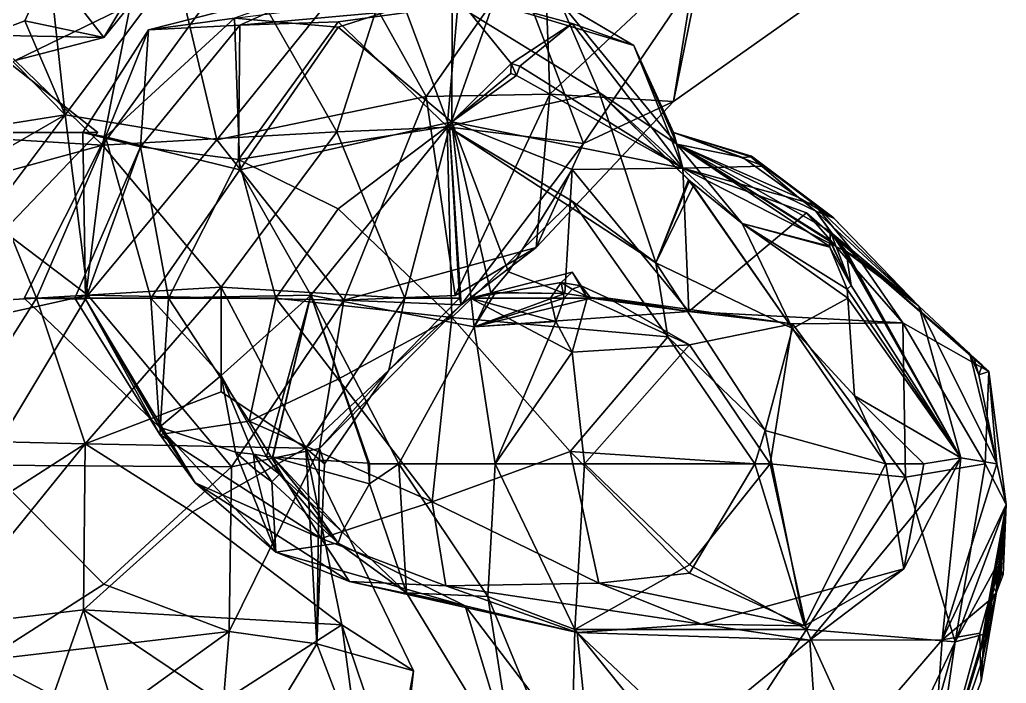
# Model space of a CAD drawing. Extents: x 290095 to 295679, y 4553756 to 4561441.
# Drawn here: x 294409.3 to 294515.5, y 4559150.6 to 4559222 of the extents above; entities that cross this region are included whole.
import ezdxf

# ---------------------------------------------------------------- set-up
doc = ezdxf.new("R2010")
doc.units = 0
doc.layers.add('Au_ppm_Pref_-_0_5', color=7, linetype='CONTINUOUS')

msp = doc.modelspace()

# ---------------------------------------------------------------- linework, layer by layer
at = {"layer": 'Au_ppm_Pref_-_0_5'}
for points in [[(294445.34, 4559227.47, 1901.92), (294453.01, 4559213.72, 1897.81), (294465.68, 4559231.8, 1899.23)], [(294465.68, 4559231.8, 1899.23), (294453.01, 4559213.72, 1897.81), (294466.35, 4559213.95, 1897.15)], [(294482.14, 4559228.76, 1895.54), (294465.68, 4559231.8, 1899.23), (294466.35, 4559213.95, 1897.15)], [(294421.2, 4559223.61, 1912.46), (294432.78, 4559228.57, 1915.88), (294418.19, 4559208.49, 1917.49)], [(294432.78, 4559228.57, 1915.88), (294443.42, 4559209.9, 1918.36), (294418.19, 4559208.49, 1917.49)], [(294432.78, 4559228.57, 1915.88), (294449.13, 4559227.64, 1915.09), (294443.42, 4559209.9, 1918.36)], [(294462.14, 4559229.16, 1911.71), (294455.53, 4559210.43, 1911.73), (294449.13, 4559227.64, 1915.09)], [(294455.53, 4559210.43, 1911.73), (294462.14, 4559229.16, 1911.71), (294469.96, 4559208.65, 1906.74)], [(294462.14, 4559229.16, 1911.71), (294482.47, 4559227.13, 1907.2), (294469.96, 4559208.65, 1906.74)], [(294479.64, 4559213.17, 1901.65), (294482.14, 4559228.76, 1895.54), (294466.35, 4559213.95, 1897.15)], [(294479.64, 4559213.17, 1901.65), (294497, 4559225.48, 1900.62), (294482.14, 4559228.76, 1895.54)], [(294418.35, 4559220.07, 1909.94), (294409.85, 4559221.85, 1906.52), (294412.47, 4559227.64, 1906.52)], [(294412.47, 4559227.64, 1906.52), (294409.85, 4559221.85, 1906.52), (294414.18, 4559211.73, 1905.36)], [(294418.35, 4559220.07, 1909.94), (294412.47, 4559227.64, 1906.52), (294422.86, 4559227.64, 1910.34)], [(294412.47, 4559227.64, 1906.52), (294414.18, 4559211.73, 1905.36), (294426.09, 4559227.64, 1904.23)], [(294426.09, 4559227.64, 1904.23), (294414.18, 4559211.73, 1905.36), (294430.51, 4559209.07, 1901.6)], [(294421.2, 4559223.61, 1912.46), (294418.35, 4559220.07, 1909.94), (294422.86, 4559227.64, 1910.34)], [(294426.09, 4559227.64, 1904.23), (294430.51, 4559209.07, 1901.6), (294445.34, 4559227.47, 1901.92)], [(294445.34, 4559227.47, 1901.92), (294430.51, 4559209.07, 1901.6), (294453.01, 4559213.72, 1897.81)], [(294449.13, 4559227.64, 1915.09), (294455.53, 4559210.43, 1911.73), (294443.42, 4559209.9, 1918.36)], [(294479.64, 4559213.17, 1901.65), (294469.96, 4559208.65, 1906.74), (294482.47, 4559227.13, 1907.2)], [(294479.64, 4559213.17, 1901.65), (294482.47, 4559227.13, 1907.2), (294497, 4559225.48, 1900.62)], [(294432.4, 4559222.14, 1869.73), (294423.14, 4559220.87, 1864.95), (294443.22, 4559226.02, 1864.89)], [(294443.22, 4559226.02, 1864.89), (294423.14, 4559220.87, 1864.95), (294432.98, 4559221.38, 1860.14)], [(294443.22, 4559226.02, 1864.89), (294432.98, 4559221.38, 1860.14), (294456.45, 4559223.51, 1859.2)], [(294443.55, 4559221.18, 1874.67), (294432.4, 4559222.14, 1869.73), (294455.82, 4559225.12, 1870.67)], [(294455.82, 4559225.12, 1870.67), (294455.78, 4559211, 1877.06), (294443.55, 4559221.18, 1874.67)], [(294462.18, 4559217.28, 1875.47), (294455.78, 4559211, 1877.06), (294455.82, 4559225.12, 1870.67)], [(294462.18, 4559217.28, 1875.47), (294455.82, 4559225.12, 1870.67), (294468.75, 4559221.58, 1874.8)], [(294468.75, 4559221.58, 1874.8), (294455.82, 4559225.12, 1870.67), (294475.37, 4559219.19, 1870.89)], [(294455.82, 4559225.12, 1870.67), (294467.45, 4559223.87, 1865.6), (294475.37, 4559219.19, 1870.89)], [(294408.8, 4559217.57, 1913.61), (294421.2, 4559223.61, 1912.46), (294418.19, 4559208.49, 1917.49)], [(294408.8, 4559217.57, 1913.61), (294418.35, 4559220.07, 1909.94), (294421.2, 4559223.61, 1912.46)], [(294456.45, 4559223.51, 1859.2), (294432.98, 4559221.38, 1860.14), (294443.55, 4559221.73, 1855.04)], [(294443.55, 4559221.73, 1855.04), (294455.28, 4559210.48, 1852.6), (294456.45, 4559223.51, 1859.2)], [(294456.45, 4559223.51, 1859.2), (294455.28, 4559210.48, 1852.6), (294471.63, 4559214.16, 1858.45)], [(294471.63, 4559214.16, 1858.45), (294467.45, 4559223.87, 1865.6), (294456.45, 4559223.51, 1859.2)], [(294475.37, 4559219.19, 1870.89), (294467.45, 4559223.87, 1865.6), (294480.01, 4559208.59, 1864.56)], [(294480.01, 4559208.59, 1864.56), (294467.45, 4559223.87, 1865.6), (294471.63, 4559214.16, 1858.45)], [(294399.18, 4559209.83, 1873.73), (294401.92, 4559222.23, 1870.89), (294417.7, 4559209.83, 1870.89)], [(294399.42, 4559209.83, 1867.93), (294417.7, 4559209.83, 1870.89), (294401.92, 4559222.23, 1870.89)], [(294432.98, 4559205.83, 1874.54), (294418.51, 4559209.37, 1870.73), (294432.4, 4559222.14, 1869.73)], [(294432.4, 4559222.14, 1869.73), (294418.51, 4559209.37, 1870.73), (294423.14, 4559220.87, 1864.95)], [(294443.55, 4559221.18, 1874.67), (294432.98, 4559205.83, 1874.54), (294432.4, 4559222.14, 1869.73)], [(294414.18, 4559211.73, 1905.36), (294409.85, 4559221.85, 1906.52), (294405.75, 4559220.32, 1908.96)], [(294418.35, 4559220.07, 1909.94), (294405.75, 4559220.32, 1908.96), (294409.85, 4559221.85, 1906.52)], [(294423.14, 4559220.87, 1864.95), (294422.28, 4559208.31, 1859.52), (294432.98, 4559221.38, 1860.14)], [(294422.28, 4559208.31, 1859.52), (294432.84, 4559206.94, 1853.75), (294432.98, 4559221.38, 1860.14)], [(294432.84, 4559206.94, 1853.75), (294455.28, 4559210.48, 1852.6), (294443.55, 4559221.73, 1855.04)], [(294432.84, 4559206.94, 1853.75), (294443.55, 4559221.73, 1855.04), (294432.98, 4559221.38, 1860.14)], [(294443.55, 4559221.18, 1874.67), (294455.78, 4559211, 1877.06), (294432.98, 4559205.83, 1874.54)], [(294463.11, 4559216.98, 1875.79), (294462.18, 4559217.28, 1875.47), (294468.75, 4559221.58, 1874.8)], [(294480.66, 4559206, 1876.15), (294463.11, 4559216.98, 1875.79), (294468.75, 4559221.58, 1874.8)], [(294480.66, 4559206, 1876.15), (294468.75, 4559221.58, 1874.8), (294475.37, 4559219.19, 1870.89)], [(294414.18, 4559211.73, 1905.36), (294405.75, 4559220.32, 1908.96), (294402.18, 4559209.83, 1910.78)], [(294418.35, 4559220.07, 1909.94), (294408.8, 4559217.57, 1913.61), (294405.75, 4559220.32, 1908.96)], [(294416.09, 4559209.83, 1864.95), (294423.14, 4559220.87, 1864.95), (294418.51, 4559209.37, 1870.73)], [(294416.09, 4559209.83, 1864.95), (294422.28, 4559208.31, 1859.52), (294423.14, 4559220.87, 1864.95)], [(294480.66, 4559206, 1876.15), (294475.37, 4559219.19, 1870.89), (294479.63, 4559209.83, 1870.89)], [(294479.63, 4559209.83, 1870.89), (294475.37, 4559219.19, 1870.89), (294480.01, 4559208.59, 1864.56)], [(294418.19, 4559208.49, 1917.49), (294393.36, 4559209.99, 1918.45), (294408.8, 4559217.57, 1913.61)], [(294462.15, 4559216.2, 1875.95), (294455.78, 4559211, 1877.06), (294462.18, 4559217.28, 1875.47)], [(294462.18, 4559217.28, 1875.47), (294462.74, 4559215.99, 1875.94), (294462.15, 4559216.2, 1875.95)], [(294463.11, 4559216.98, 1875.79), (294462.74, 4559215.99, 1875.94), (294462.18, 4559217.28, 1875.47)], [(294480.66, 4559206, 1876.15), (294462.74, 4559215.99, 1875.94), (294463.11, 4559216.98, 1875.79)], [(294462.74, 4559215.99, 1875.94), (294455.78, 4559211, 1877.06), (294462.15, 4559216.2, 1875.95)], [(294480.66, 4559206, 1876.15), (294455.78, 4559211, 1877.06), (294462.74, 4559215.99, 1875.94)], [(294430.51, 4559209.07, 1901.6), (294444.17, 4559191.81, 1900.24), (294453.01, 4559213.72, 1897.81)], [(294453.01, 4559213.72, 1897.81), (294444.17, 4559191.81, 1900.24), (294456.15, 4559192.31, 1894.74)], [(294466.35, 4559213.95, 1897.15), (294453.01, 4559213.72, 1897.81), (294456.15, 4559192.31, 1894.74)], [(294477.73, 4559195.83, 1853.07), (294471.63, 4559214.16, 1858.45), (294455.28, 4559210.48, 1852.6)], [(294464.88, 4559197.48, 1900.58), (294466.35, 4559213.95, 1897.15), (294456.15, 4559192.31, 1894.74)], [(294479.64, 4559213.17, 1901.65), (294466.35, 4559213.95, 1897.15), (294464.88, 4559197.48, 1900.58)], [(294477.73, 4559195.83, 1853.07), (294481.25, 4559204.76, 1854.82), (294471.63, 4559214.16, 1858.45)], [(294481.25, 4559204.76, 1854.82), (294481.46, 4559204.58, 1854.87), (294471.63, 4559214.16, 1858.45)], [(294481.46, 4559204.58, 1854.87), (294487.04, 4559200.06, 1859.01), (294471.63, 4559214.16, 1858.45)], [(294471.63, 4559214.16, 1858.45), (294487.04, 4559200.06, 1859.01), (294480.01, 4559208.59, 1864.56)], [(294479.64, 4559213.17, 1901.65), (294464.88, 4559197.48, 1900.58), (294469.96, 4559208.65, 1906.74)], [(294414.18, 4559211.73, 1905.36), (294402.18, 4559209.83, 1910.78), (294398.27, 4559202.59, 1906.52)], [(294398.27, 4559202.59, 1906.52), (294405.75, 4559200.54, 1903.68), (294414.18, 4559211.73, 1905.36)], [(294414.18, 4559211.73, 1905.36), (294405.75, 4559200.54, 1903.68), (294416.63, 4559192.36, 1899.35)], [(294430.51, 4559209.07, 1901.6), (294414.18, 4559211.73, 1905.36), (294416.63, 4559192.36, 1899.35)], [(294443.55, 4559201.63, 1849.86), (294455.28, 4559210.48, 1852.6), (294432.84, 4559206.94, 1853.75)], [(294455.78, 4559211, 1877.06), (294440.61, 4559192.33, 1878.05), (294432.98, 4559205.83, 1874.54)], [(294455.78, 4559211, 1877.06), (294458.19, 4559188.94, 1881.98), (294440.61, 4559192.33, 1878.05)], [(294455.53, 4559210.43, 1911.73), (294450.72, 4559192.01, 1915.84), (294443.42, 4559209.9, 1918.36)], [(294455.8, 4559189.94, 1848.84), (294455.28, 4559210.48, 1852.6), (294443.55, 4559201.63, 1849.86)], [(294455.53, 4559210.43, 1911.73), (294456.62, 4559192.01, 1912.46), (294450.72, 4559192.01, 1915.84)], [(294455.8, 4559189.94, 1848.84), (294468.75, 4559202.46, 1849.59), (294455.28, 4559210.48, 1852.6)], [(294468.75, 4559202.46, 1849.59), (294477.73, 4559195.83, 1853.07), (294455.28, 4559210.48, 1852.6)], [(294456.62, 4559192.01, 1912.46), (294455.53, 4559210.43, 1911.73), (294456.8, 4559191.32, 1906.72)], [(294455.53, 4559210.43, 1911.73), (294469.96, 4559208.65, 1906.74), (294456.8, 4559191.32, 1906.72)], [(294461.87, 4559194.84, 1881.8), (294460, 4559192.58, 1881.75), (294455.78, 4559211, 1877.06)], [(294460, 4559192.58, 1881.75), (294458.19, 4559188.94, 1881.98), (294455.78, 4559211, 1877.06)], [(294468.75, 4559205.86, 1881.45), (294461.87, 4559194.84, 1881.8), (294455.78, 4559211, 1877.06)], [(294468.75, 4559205.86, 1881.45), (294455.78, 4559211, 1877.06), (294480.66, 4559206, 1876.15)], [(294418.19, 4559208.49, 1917.49), (294405.75, 4559205.09, 1914.04), (294393.36, 4559209.99, 1918.45)], [(294399.18, 4559209.83, 1873.73), (294417.7, 4559209.83, 1870.89), (294403.57, 4559195.09, 1870.89)], [(294399.42, 4559209.83, 1867.93), (294403.57, 4559195.09, 1870.89), (294417.7, 4559209.83, 1870.89)], [(294416.35, 4559191.9, 1864.36), (294418.51, 4559209.37, 1870.73), (294409.77, 4559192.01, 1869.61)], [(294409.77, 4559192.01, 1869.61), (294418.51, 4559209.37, 1870.73), (294423.39, 4559192.01, 1874.45)], [(294416.35, 4559191.9, 1864.36), (294416.09, 4559209.83, 1864.95), (294418.51, 4559209.37, 1870.73)], [(294416.09, 4559209.83, 1864.95), (294416.35, 4559191.9, 1864.36), (294422.28, 4559208.31, 1859.52)], [(294418.19, 4559208.49, 1917.49), (294443.42, 4559209.9, 1918.36), (294430.97, 4559193.19, 1919.55)], [(294418.51, 4559209.37, 1870.73), (294432.98, 4559205.83, 1874.54), (294423.39, 4559192.01, 1874.45)], [(294450.72, 4559192.01, 1915.84), (294430.97, 4559193.19, 1919.55), (294443.42, 4559209.9, 1918.36)], [(294487.11, 4559207.15, 1868.5), (294487.97, 4559207.21, 1870.3), (294479.63, 4559209.83, 1870.89)], [(294479.63, 4559209.83, 1870.89), (294487.97, 4559207.21, 1870.3), (294488.02, 4559207.3, 1870.89)], [(294487.11, 4559207.15, 1868.5), (294479.63, 4559209.83, 1870.89), (294480.01, 4559208.59, 1864.56)], [(294488.02, 4559207.3, 1870.89), (294488.03, 4559207.3, 1870.89), (294479.63, 4559209.83, 1870.89)], [(294479.63, 4559209.83, 1870.89), (294488.03, 4559207.3, 1870.89), (294489.41, 4559206.22, 1871.88)], [(294479.63, 4559209.83, 1870.89), (294489.41, 4559206.22, 1871.88), (294480.66, 4559206, 1876.15)], [(294418.19, 4559208.49, 1917.49), (294411.09, 4559192.01, 1915.89), (294405.75, 4559205.09, 1914.04)], [(294418.19, 4559208.49, 1917.49), (294430.97, 4559193.19, 1919.55), (294411.09, 4559192.01, 1915.89)], [(294422.28, 4559208.31, 1859.52), (294416.35, 4559191.9, 1864.36), (294415.22, 4559192.01, 1859.01)], [(294422.28, 4559208.31, 1859.52), (294415.22, 4559192.01, 1859.01), (294425.31, 4559192.01, 1853.9)], [(294416.63, 4559192.36, 1899.35), (294444.17, 4559191.81, 1900.24), (294430.51, 4559209.07, 1901.6)], [(294422.28, 4559208.31, 1859.52), (294425.31, 4559192.01, 1853.9), (294432.84, 4559206.94, 1853.75)], [(294456.8, 4559191.32, 1906.72), (294469.96, 4559208.65, 1906.74), (294464.88, 4559197.48, 1900.58)], [(294496.5, 4559198.13, 1864.75), (294480.01, 4559208.59, 1864.56), (294496.4, 4559197.63, 1863.98)], [(294480.01, 4559208.59, 1864.56), (294487.04, 4559200.06, 1859.01), (294496.4, 4559197.63, 1863.98)], [(294496.5, 4559198.15, 1864.78), (294480.01, 4559208.59, 1864.56), (294496.5, 4559198.13, 1864.75)], [(294480.01, 4559208.59, 1864.56), (294496.5, 4559198.21, 1864.85), (294496.49, 4559199.24, 1866.15)], [(294480.01, 4559208.59, 1864.56), (294496.49, 4559199.24, 1866.15), (294494.97, 4559201.37, 1867.59)], [(294496.5, 4559198.21, 1864.85), (294480.01, 4559208.59, 1864.56), (294496.5, 4559198.15, 1864.78)], [(294493.08, 4559202.86, 1867.94), (294487.11, 4559207.15, 1868.5), (294480.01, 4559208.59, 1864.56)], [(294494.97, 4559201.37, 1867.59), (294493.08, 4559202.86, 1867.94), (294480.01, 4559208.59, 1864.56)], [(294493.08, 4559202.86, 1867.94), (294487.97, 4559207.21, 1870.3), (294487.11, 4559207.15, 1868.5)], [(294487.97, 4559207.21, 1870.3), (294488.03, 4559207.3, 1870.89), (294488.02, 4559207.3, 1870.89)], [(294487.97, 4559207.21, 1870.3), (294496.78, 4559200.73, 1870.9), (294488.03, 4559207.3, 1870.89)], [(294496.9, 4559200.63, 1870.84), (294496.78, 4559200.73, 1870.9), (294487.97, 4559207.21, 1870.3)], [(294493.08, 4559202.86, 1867.94), (294496.9, 4559200.63, 1870.84), (294487.97, 4559207.21, 1870.3)], [(294488.03, 4559207.3, 1870.89), (294496.78, 4559200.73, 1870.9), (294489.41, 4559206.22, 1871.88)], [(294432.84, 4559206.94, 1853.75), (294425.31, 4559192.01, 1853.9), (294436.83, 4559192.01, 1849.9)], [(294432.84, 4559206.94, 1853.75), (294436.83, 4559192.01, 1849.9), (294443.55, 4559201.63, 1849.86)], [(294494.83, 4559202.11, 1873.1), (294480.66, 4559206, 1876.15), (294489.41, 4559206.22, 1871.88)], [(294496.78, 4559200.73, 1870.9), (294494.83, 4559202.11, 1873.1), (294489.41, 4559206.22, 1871.88)], [(294405.75, 4559205.09, 1914.04), (294411.09, 4559192.01, 1915.89), (294392.46, 4559190.95, 1913.26)], [(294432.98, 4559205.83, 1874.54), (294440.61, 4559192.33, 1878.05), (294423.39, 4559192.01, 1874.45)], [(294468.75, 4559205.86, 1881.45), (294467.94, 4559192.53, 1882.14), (294461.87, 4559194.84, 1881.8)], [(294481.3, 4559190.58, 1882.74), (294467.94, 4559192.53, 1882.14), (294468.75, 4559205.86, 1881.45)], [(294481.3, 4559190.58, 1882.74), (294468.75, 4559205.86, 1881.45), (294480.66, 4559206, 1876.15)], [(294494.83, 4559202.11, 1873.1), (294499.5, 4559196.37, 1876.15), (294480.66, 4559206, 1876.15)], [(294481.3, 4559190.58, 1882.74), (294480.66, 4559206, 1876.15), (294493.95, 4559201.19, 1879.89)], [(294480.66, 4559206, 1876.15), (294499.5, 4559196.37, 1876.15), (294493.95, 4559201.19, 1879.89)], [(294477.73, 4559195.83, 1853.07), (294481.32, 4559204.6, 1854.77), (294481.25, 4559204.76, 1854.82)], [(294477.73, 4559195.83, 1853.07), (294481.76, 4559204.08, 1854.79), (294481.32, 4559204.6, 1854.77)], [(294492.46, 4559188.76, 1854.85), (294481.76, 4559204.08, 1854.79), (294477.73, 4559195.83, 1853.07)], [(294481.32, 4559204.6, 1854.77), (294481.46, 4559204.58, 1854.87), (294481.25, 4559204.76, 1854.82)], [(294481.76, 4559204.08, 1854.79), (294481.46, 4559204.58, 1854.87), (294481.32, 4559204.6, 1854.77)], [(294492.46, 4559188.76, 1854.85), (294481.46, 4559204.58, 1854.87), (294481.76, 4559204.08, 1854.79)], [(294492.46, 4559188.76, 1854.85), (294487.04, 4559200.06, 1859.01), (294481.46, 4559204.58, 1854.87)], [(294494.97, 4559201.37, 1867.59), (294496.9, 4559200.63, 1870.84), (294493.08, 4559202.86, 1867.94)], [(294479.02, 4559187.86, 1849.61), (294468.75, 4559202.46, 1849.59), (294455.8, 4559189.94, 1848.84)], [(294479.02, 4559187.86, 1849.61), (294477.73, 4559195.83, 1853.07), (294468.75, 4559202.46, 1849.59)], [(294496.78, 4559200.73, 1870.9), (294506.06, 4559191.15, 1870.76), (294494.83, 4559202.11, 1873.1)], [(294506.06, 4559191.15, 1870.76), (294499.5, 4559196.37, 1876.15), (294494.83, 4559202.11, 1873.1)], [(294455.8, 4559189.94, 1848.84), (294443.55, 4559201.63, 1849.86), (294436.83, 4559192.01, 1849.9)], [(294481.3, 4559190.58, 1882.74), (294493.95, 4559201.19, 1879.89), (294504.34, 4559189.36, 1881.58)], [(294499.5, 4559196.37, 1876.15), (294504.34, 4559189.36, 1881.58), (294493.95, 4559201.19, 1879.89)], [(294496.49, 4559199.24, 1866.15), (294496.52, 4559199.22, 1866.14), (294494.97, 4559201.37, 1867.59)], [(294496.52, 4559199.22, 1866.14), (294496.72, 4559198.97, 1866.02), (294494.97, 4559201.37, 1867.59)], [(294496.72, 4559198.97, 1866.02), (294506.06, 4559191.15, 1870.76), (294494.97, 4559201.37, 1867.59)], [(294494.97, 4559201.37, 1867.59), (294506.06, 4559191.15, 1870.76), (294496.9, 4559200.63, 1870.84)], [(294395.71, 4559187.73, 1903.22), (294416.63, 4559192.36, 1899.35), (294405.75, 4559200.54, 1903.68)], [(294496.4, 4559197.63, 1863.98), (294487.04, 4559200.06, 1859.01), (294496.46, 4559197.5, 1863.9)], [(294496.46, 4559197.5, 1863.9), (294487.04, 4559200.06, 1859.01), (294498.32, 4559192.99, 1861.12)], [(294487.04, 4559200.06, 1859.01), (294498.4, 4559192.01, 1860.26), (294498.32, 4559192.99, 1861.12)], [(294492.46, 4559188.76, 1854.85), (294498.4, 4559192.01, 1860.26), (294487.04, 4559200.06, 1859.01)], [(294496.9, 4559200.63, 1870.84), (294506.06, 4559191.15, 1870.76), (294496.78, 4559200.73, 1870.9)], [(294496.49, 4559199.24, 1866.15), (294496.5, 4559198.21, 1864.85), (294498.77, 4559193.4, 1862.35)], [(294498.77, 4559193.4, 1862.35), (294498.31, 4559196.49, 1864.67), (294496.49, 4559199.24, 1866.15)], [(294496.49, 4559199.24, 1866.15), (294498.31, 4559196.49, 1864.67), (294496.72, 4559198.97, 1866.02)], [(294496.52, 4559199.22, 1866.14), (294496.49, 4559199.24, 1866.15), (294496.72, 4559198.97, 1866.02)], [(294498.22, 4559197.08, 1865.12), (294506.06, 4559191.15, 1870.76), (294496.72, 4559198.97, 1866.02)], [(294496.72, 4559198.97, 1866.02), (294498.31, 4559196.49, 1864.67), (294498.28, 4559196.65, 1864.79)], [(294496.72, 4559198.97, 1866.02), (294498.28, 4559196.65, 1864.79), (294498.28, 4559196.67, 1864.81)], [(294496.72, 4559198.97, 1866.02), (294498.28, 4559196.67, 1864.81), (294498.22, 4559197.08, 1865.12)], [(294496.46, 4559197.5, 1863.9), (294496.5, 4559198.13, 1864.75), (294496.4, 4559197.63, 1863.98)], [(294496.46, 4559197.5, 1863.9), (294498.77, 4559193.4, 1862.35), (294496.5, 4559198.13, 1864.75)], [(294496.5, 4559198.21, 1864.85), (294496.5, 4559198.15, 1864.78), (294498.77, 4559193.4, 1862.35)], [(294496.5, 4559198.13, 1864.75), (294498.77, 4559193.4, 1862.35), (294496.5, 4559198.15, 1864.78)], [(294444.17, 4559191.81, 1900.24), (294456.8, 4559191.32, 1906.72), (294464.88, 4559197.48, 1900.58)], [(294456.15, 4559192.31, 1894.74), (294444.17, 4559191.81, 1900.24), (294464.88, 4559197.48, 1900.58)], [(294496.46, 4559197.5, 1863.9), (294498.32, 4559192.99, 1861.12), (294498.77, 4559193.4, 1862.35)], [(294506.06, 4559191.15, 1870.76), (294498.22, 4559197.08, 1865.12), (294498.31, 4559196.96, 1865.06)], [(294498.22, 4559197.08, 1865.12), (294498.28, 4559196.67, 1864.81), (294498.29, 4559196.73, 1864.86)], [(294498.22, 4559197.08, 1865.12), (294498.29, 4559196.73, 1864.86), (294498.31, 4559196.96, 1865.06)], [(294498.28, 4559196.67, 1864.81), (294510.58, 4559174.84, 1864.48), (294498.29, 4559196.73, 1864.86)], [(294498.28, 4559196.65, 1864.79), (294510.58, 4559174.84, 1864.48), (294498.28, 4559196.67, 1864.81)], [(294498.31, 4559196.49, 1864.67), (294510.58, 4559174.84, 1864.48), (294498.28, 4559196.65, 1864.79)], [(294498.29, 4559196.73, 1864.86), (294510.58, 4559174.84, 1864.48), (294498.31, 4559196.96, 1865.06)], [(294510.58, 4559174.84, 1864.48), (294506.06, 4559191.15, 1870.76), (294498.31, 4559196.96, 1865.06)], [(294498.77, 4559193.4, 1862.35), (294510.58, 4559174.84, 1864.48), (294498.31, 4559196.49, 1864.67)], [(294489.52, 4559177.77, 1853.07), (294492.46, 4559188.76, 1854.85), (294477.73, 4559195.83, 1853.07)], [(294489.52, 4559177.77, 1853.07), (294477.73, 4559195.83, 1853.07), (294479.02, 4559187.86, 1849.61)], [(294511.97, 4559185.62, 1875.78), (294512.86, 4559184.81, 1876.25), (294499.5, 4559196.37, 1876.15)], [(294511.55, 4559186.04, 1875.18), (294511.97, 4559185.62, 1875.78), (294499.5, 4559196.37, 1876.15)], [(294512.86, 4559184.81, 1876.25), (294513.58, 4559184.14, 1876.83), (294499.5, 4559196.37, 1876.15)], [(294506.06, 4559191.15, 1870.76), (294511.55, 4559186.04, 1875.18), (294499.5, 4559196.37, 1876.15)], [(294499.5, 4559196.37, 1876.15), (294513.58, 4559184.14, 1876.83), (294504.34, 4559189.36, 1881.58)], [(294467.54, 4559193.71, 1888.71), (294468.75, 4559194.81, 1889.64), (294457.78, 4559192.01, 1893.88)], [(294470.34, 4559192.01, 1889.46), (294457.78, 4559192.01, 1893.88), (294468.75, 4559194.81, 1889.64)], [(294461.87, 4559194.84, 1881.8), (294467.94, 4559192.53, 1882.14), (294460, 4559192.58, 1881.75)], [(294467.54, 4559193.71, 1888.71), (294469.7, 4559193.35, 1888.71), (294468.75, 4559194.81, 1889.64)], [(294469.7, 4559193.35, 1888.71), (294470.34, 4559192.01, 1889.46), (294468.75, 4559194.81, 1889.64)], [(294466.42, 4559192.01, 1888.71), (294467.54, 4559193.71, 1888.71), (294457.78, 4559192.01, 1893.88)], [(294467.54, 4559193.71, 1888.71), (294466.42, 4559192.01, 1888.71), (294467.86, 4559192.01, 1888.29)], [(294467.54, 4559193.71, 1888.71), (294467.86, 4559192.01, 1888.29), (294468.75, 4559193, 1888.37)], [(294469.7, 4559193.35, 1888.71), (294467.54, 4559193.71, 1888.71), (294468.75, 4559193, 1888.37)], [(294469.7, 4559193.35, 1888.71), (294468.75, 4559193, 1888.37), (294470.75, 4559192.01, 1887.76)], [(294469.7, 4559193.35, 1888.71), (294472.63, 4559192.01, 1888.71), (294470.34, 4559192.01, 1889.46)], [(294472.63, 4559192.01, 1888.71), (294469.7, 4559193.35, 1888.71), (294470.75, 4559192.01, 1887.76)], [(294498.32, 4559192.99, 1861.12), (294510.58, 4559174.84, 1864.48), (294498.77, 4559193.4, 1862.35)], [(294416.63, 4559192.36, 1899.35), (294395.71, 4559187.73, 1903.22), (294405.59, 4559174.07, 1900.38)], [(294432.09, 4559173.88, 1900.21), (294416.63, 4559192.36, 1899.35), (294405.59, 4559174.07, 1900.38)], [(294430.97, 4559193.19, 1919.55), (294416.34, 4559176.36, 1919.55), (294411.09, 4559192.01, 1915.89)], [(294430.97, 4559193.19, 1919.55), (294430.95, 4559181.94, 1921.76), (294416.34, 4559176.36, 1919.55)], [(294444.17, 4559191.81, 1900.24), (294416.63, 4559192.36, 1899.35), (294432.09, 4559173.88, 1900.21)], [(294430.95, 4559183.71, 1873.65), (294423.39, 4559192.01, 1874.45), (294440.61, 4559192.33, 1878.05)], [(294430.97, 4559193.19, 1919.55), (294440.09, 4559175.9, 1917.84), (294430.95, 4559181.94, 1921.76)], [(294440.61, 4559192.33, 1878.05), (294435.85, 4559174.99, 1875.68), (294430.95, 4559183.71, 1873.65)], [(294430.97, 4559193.19, 1919.55), (294450.72, 4559192.01, 1915.84), (294440.09, 4559175.9, 1917.84)], [(294440.61, 4559192.33, 1878.05), (294436.47, 4559174.91, 1875.95), (294435.85, 4559174.99, 1875.68)], [(294436.47, 4559174.91, 1875.95), (294440.61, 4559192.33, 1878.05), (294436.52, 4559174.91, 1875.97)], [(294436.52, 4559174.91, 1875.97), (294440.61, 4559192.33, 1878.05), (294446.77, 4559174.28, 1880.48)], [(294446.77, 4559174.28, 1880.48), (294440.61, 4559192.33, 1878.05), (294446.94, 4559174.19, 1880.55)], [(294446.94, 4559174.19, 1880.55), (294440.61, 4559192.33, 1878.05), (294450.1, 4559174.19, 1881.94)], [(294458.19, 4559188.94, 1881.98), (294450.1, 4559174.19, 1881.94), (294440.61, 4559192.33, 1878.05)], [(294460.5, 4559192.64, 1881.86), (294458.19, 4559188.94, 1881.98), (294460, 4559192.58, 1881.75)], [(294467.94, 4559192.53, 1882.14), (294458.19, 4559188.94, 1881.98), (294460.5, 4559192.64, 1881.86)], [(294481.3, 4559190.58, 1882.74), (294458.19, 4559188.94, 1881.98), (294467.94, 4559192.53, 1882.14)], [(294460.5, 4559192.64, 1881.86), (294460, 4559192.58, 1881.75), (294467.94, 4559192.53, 1882.14)], [(294468.75, 4559193, 1888.37), (294467.86, 4559192.01, 1888.29), (294470.75, 4559192.01, 1887.76)], [(294498.32, 4559192.99, 1861.12), (294498.4, 4559192.01, 1860.26), (294510.58, 4559174.84, 1864.48)], [(294411.09, 4559192.01, 1915.89), (294401.39, 4559176.72, 1913.98), (294392.46, 4559190.95, 1913.26)], [(294416.34, 4559176.36, 1919.55), (294401.39, 4559176.72, 1913.98), (294411.09, 4559192.01, 1915.89)], [(294424.34, 4559178.16, 1870.89), (294409.77, 4559192.01, 1869.61), (294423.39, 4559192.01, 1874.45)], [(294424.34, 4559178.16, 1870.89), (294416.35, 4559191.9, 1864.36), (294409.77, 4559192.01, 1869.61)], [(294415.22, 4559192.01, 1859.01), (294416.35, 4559191.9, 1864.36), (294424.35, 4559177.36, 1859.01)], [(294415.22, 4559192.01, 1859.01), (294424.35, 4559177.36, 1859.01), (294425.31, 4559192.01, 1853.9)], [(294424.34, 4559178.16, 1870.89), (294428.15, 4559172.16, 1864.77), (294416.35, 4559191.9, 1864.36)], [(294428.15, 4559172.16, 1864.77), (294424.35, 4559177.36, 1859.01), (294416.35, 4559191.9, 1864.36)], [(294424.34, 4559178.16, 1870.89), (294423.39, 4559192.01, 1874.45), (294430.95, 4559183.71, 1873.65)], [(294433.98, 4559178.8, 1854.22), (294425.31, 4559192.01, 1853.9), (294424.35, 4559177.36, 1859.01)], [(294425.31, 4559192.01, 1853.9), (294433.98, 4559178.8, 1854.22), (294436.83, 4559192.01, 1849.9)], [(294444.17, 4559191.81, 1900.24), (294432.09, 4559173.88, 1900.21), (294441.56, 4559175.85, 1907.15)], [(294433.98, 4559178.8, 1854.22), (294443.55, 4559183.31, 1850.17), (294436.83, 4559192.01, 1849.9)], [(294455.8, 4559189.94, 1848.84), (294436.83, 4559192.01, 1849.9), (294443.55, 4559183.31, 1850.17)], [(294449.01, 4559184.29, 1912.46), (294440.09, 4559175.9, 1917.84), (294450.72, 4559192.01, 1915.84)], [(294444.17, 4559191.81, 1900.24), (294441.56, 4559175.85, 1907.15), (294456.8, 4559191.32, 1906.72)], [(294441.56, 4559175.85, 1907.15), (294449.01, 4559184.29, 1912.46), (294456.8, 4559191.32, 1906.72)], [(294456.62, 4559192.01, 1912.46), (294449.01, 4559184.29, 1912.46), (294450.72, 4559192.01, 1915.84)], [(294449.01, 4559184.29, 1912.46), (294456.62, 4559192.01, 1912.46), (294456.8, 4559191.32, 1906.72)], [(294466.97, 4559189.5, 1888.71), (294466.42, 4559192.01, 1888.71), (294457.78, 4559192.01, 1893.88)], [(294466.97, 4559189.5, 1888.71), (294457.78, 4559192.01, 1893.88), (294468.75, 4559186.21, 1890.64)], [(294468.75, 4559186.21, 1890.64), (294457.78, 4559192.01, 1893.88), (294470.34, 4559192.01, 1889.46)], [(294466.97, 4559189.5, 1888.71), (294458.19, 4559188.94, 1881.98), (294467.86, 4559192.01, 1888.29)], [(294470.75, 4559192.01, 1887.76), (294467.86, 4559192.01, 1888.29), (294458.19, 4559188.94, 1881.98)], [(294470.75, 4559192.01, 1887.76), (294458.19, 4559188.94, 1881.98), (294481.3, 4559190.58, 1882.74)], [(294466.42, 4559192.01, 1888.71), (294466.97, 4559189.5, 1888.71), (294467.86, 4559192.01, 1888.29)], [(294468.75, 4559186.21, 1890.64), (294470.34, 4559192.01, 1889.46), (294481.35, 4559187.01, 1892.98)], [(294472.63, 4559192.01, 1888.71), (294481.35, 4559187.01, 1892.98), (294470.34, 4559192.01, 1889.46)], [(294472.63, 4559192.01, 1888.71), (294470.75, 4559192.01, 1887.76), (294481.3, 4559190.58, 1882.74)], [(294472.63, 4559192.01, 1888.71), (294492.46, 4559189.26, 1888.49), (294481.35, 4559187.01, 1892.98)], [(294472.63, 4559192.01, 1888.71), (294481.3, 4559190.58, 1882.74), (294492.46, 4559189.26, 1888.49)], [(294492.46, 4559188.76, 1854.85), (294499.11, 4559181.5, 1859.01), (294498.4, 4559192.01, 1860.26)], [(294499.11, 4559181.5, 1859.01), (294510.58, 4559174.84, 1864.48), (294498.4, 4559192.01, 1860.26)], [(294481.3, 4559190.58, 1882.74), (294504.34, 4559189.36, 1881.58), (294492.46, 4559189.26, 1888.49)], [(294514.45, 4559174.19, 1872.08), (294511.55, 4559186.04, 1875.18), (294506.06, 4559191.15, 1870.76)], [(294510.58, 4559174.84, 1864.48), (294514.45, 4559174.19, 1872.08), (294506.06, 4559191.15, 1870.76)], [(294443.55, 4559183.31, 1850.17), (294453.67, 4559170.11, 1852.58), (294455.8, 4559189.94, 1848.84)], [(294468.51, 4559175.53, 1848.88), (294455.8, 4559189.94, 1848.84), (294453.67, 4559170.11, 1852.58)], [(294468.51, 4559175.53, 1848.88), (294479.02, 4559187.86, 1849.61), (294455.8, 4559189.94, 1848.84)], [(294466.97, 4559189.5, 1888.71), (294460.44, 4559174.19, 1888.21), (294458.19, 4559188.94, 1881.98)], [(294468.75, 4559186.21, 1890.64), (294460.44, 4559174.19, 1888.21), (294466.97, 4559189.5, 1888.71)], [(294492.46, 4559189.26, 1888.49), (294490.04, 4559174.19, 1892.8), (294481.35, 4559187.01, 1892.98)], [(294492.46, 4559189.26, 1888.49), (294504.62, 4559172.76, 1888.11), (294490.04, 4559174.19, 1892.8)], [(294504.34, 4559189.36, 1881.58), (294504.62, 4559172.76, 1888.11), (294492.46, 4559189.26, 1888.49)], [(294504.34, 4559189.36, 1881.58), (294513.17, 4559174.19, 1881.65), (294504.62, 4559172.76, 1888.11)], [(294513.58, 4559184.14, 1876.83), (294513.17, 4559174.19, 1881.65), (294504.34, 4559189.36, 1881.58)], [(294460.44, 4559174.19, 1888.21), (294450.1, 4559174.19, 1881.94), (294458.19, 4559188.94, 1881.98)], [(294502.49, 4559174.19, 1854.98), (294492.46, 4559188.76, 1854.85), (294489.52, 4559177.77, 1853.07)], [(294499.11, 4559181.5, 1859.01), (294492.46, 4559188.76, 1854.85), (294502.49, 4559174.19, 1854.98)], [(294468.51, 4559175.53, 1848.88), (294488.39, 4559174.19, 1849.75), (294479.02, 4559187.86, 1849.61)], [(294468.75, 4559186.21, 1890.64), (294481.35, 4559187.01, 1892.98), (294470.07, 4559174.19, 1894.02)], [(294490.04, 4559174.19, 1892.8), (294470.07, 4559174.19, 1894.02), (294481.35, 4559187.01, 1892.98)], [(294489.52, 4559177.77, 1853.07), (294479.02, 4559187.86, 1849.61), (294488.39, 4559174.19, 1849.75)], [(294468.75, 4559186.21, 1890.64), (294470.07, 4559174.19, 1894.02), (294460.44, 4559174.19, 1888.21)], [(294514.45, 4559174.19, 1872.08), (294512.5, 4559183.79, 1875.15), (294511.55, 4559186.04, 1875.18)], [(294512.5, 4559183.79, 1875.15), (294511.97, 4559185.62, 1875.78), (294511.55, 4559186.04, 1875.18)], [(294511.97, 4559185.62, 1875.78), (294512.5, 4559183.79, 1875.15), (294512.86, 4559184.81, 1876.25)], [(294512.5, 4559183.79, 1875.15), (294513.58, 4559184.14, 1876.83), (294512.86, 4559184.81, 1876.25)], [(294440.09, 4559175.9, 1917.84), (294449.01, 4559184.29, 1912.46), (294442.07, 4559174.19, 1912.46)], [(294442.07, 4559174.19, 1912.46), (294449.01, 4559184.29, 1912.46), (294441.56, 4559175.85, 1907.15)], [(294514.45, 4559174.19, 1872.08), (294513.58, 4559184.14, 1876.83), (294512.5, 4559183.79, 1875.15)], [(294513.58, 4559184.14, 1876.83), (294515.46, 4559169.84, 1876.83), (294513.17, 4559174.19, 1881.65)], [(294514.45, 4559174.19, 1872.08), (294515.46, 4559169.84, 1876.83), (294513.58, 4559184.14, 1876.83)], [(294430.95, 4559183.71, 1873.65), (294432.51, 4559175.45, 1874.29), (294424.34, 4559178.16, 1870.89)], [(294430.95, 4559183.71, 1873.65), (294434.44, 4559175.24, 1875.09), (294432.51, 4559175.45, 1874.29)], [(294430.95, 4559183.71, 1873.65), (294435.85, 4559174.99, 1875.68), (294434.44, 4559175.24, 1875.09)], [(294433.98, 4559178.8, 1854.22), (294453.67, 4559170.11, 1852.58), (294443.55, 4559183.31, 1850.17)], [(294416.34, 4559176.36, 1919.55), (294430.95, 4559181.94, 1921.76), (294440.09, 4559175.9, 1917.84)], [(294499.11, 4559181.5, 1859.01), (294506.57, 4559174.19, 1859.01), (294510.58, 4559174.84, 1864.48)], [(294506.57, 4559174.19, 1859.01), (294499.11, 4559181.5, 1859.01), (294502.49, 4559174.19, 1854.98)], [(294424.35, 4559177.36, 1859.01), (294441.71, 4559166.18, 1858.84), (294433.98, 4559178.8, 1854.22)], [(294433.98, 4559178.8, 1854.22), (294441.71, 4559166.18, 1858.84), (294453.67, 4559170.11, 1852.58)], [(294432.51, 4559175.45, 1874.29), (294436.84, 4559164.7, 1870.89), (294424.34, 4559178.16, 1870.89)], [(294424.34, 4559178.16, 1870.89), (294436.84, 4559164.7, 1870.89), (294428.15, 4559172.16, 1864.77)], [(294489.52, 4559177.77, 1853.07), (294488.39, 4559174.19, 1849.75), (294493.75, 4559156.77, 1853.11)], [(294493.75, 4559156.77, 1853.11), (294502.49, 4559174.19, 1854.98), (294489.52, 4559177.77, 1853.07)], [(294416.34, 4559176.36, 1919.55), (294399.34, 4559165.44, 1918.4), (294401.39, 4559176.72, 1913.98)], [(294400.31, 4559156.64, 1919.86), (294399.34, 4559165.44, 1918.4), (294416.34, 4559176.36, 1919.55)], [(294416.16, 4559158.5, 1925.55), (294400.31, 4559156.64, 1919.86), (294416.34, 4559176.36, 1919.55)], [(294416.16, 4559158.5, 1925.55), (294416.34, 4559176.36, 1919.55), (294427.89, 4559169.05, 1924.07)], [(294440.09, 4559175.9, 1917.84), (294427.89, 4559169.05, 1924.07), (294416.34, 4559176.36, 1919.55)], [(294424.35, 4559177.36, 1859.01), (294428.15, 4559172.16, 1864.77), (294441.71, 4559166.18, 1858.84)], [(294440.09, 4559175.9, 1917.84), (294443.94, 4559156.9, 1924.27), (294427.89, 4559169.05, 1924.07)], [(294441.27, 4559154.85, 1912.67), (294441.56, 4559175.85, 1907.15), (294431.81, 4559156.16, 1906.61)], [(294441.56, 4559175.85, 1907.15), (294432.09, 4559173.88, 1900.21), (294431.81, 4559156.16, 1906.61)], [(294432.51, 4559175.45, 1874.29), (294434.62, 4559173.58, 1874.51), (294436.84, 4559164.7, 1870.89)], [(294434.62, 4559173.58, 1874.51), (294432.51, 4559175.45, 1874.29), (294434.44, 4559175.24, 1875.09)], [(294440.09, 4559175.9, 1917.84), (294451.67, 4559151.93, 1918.4), (294443.94, 4559156.9, 1924.27)], [(294440.09, 4559175.9, 1917.84), (294441.27, 4559154.85, 1912.67), (294451.67, 4559151.93, 1918.4)], [(294440.09, 4559175.9, 1917.84), (294442.07, 4559174.19, 1912.46), (294441.27, 4559154.85, 1912.67)], [(294441.27, 4559154.85, 1912.67), (294442.07, 4559174.19, 1912.46), (294441.56, 4559175.85, 1907.15)], [(294468.51, 4559175.53, 1848.88), (294453.67, 4559170.11, 1852.58), (294471.6, 4559161.37, 1853.39)], [(294468.51, 4559175.53, 1848.88), (294471.6, 4559161.37, 1853.39), (294481.35, 4559162.45, 1849.16)], [(294468.51, 4559175.53, 1848.88), (294481.35, 4559162.45, 1849.16), (294488.39, 4559174.19, 1849.75)], [(294436.41, 4559172.27, 1874.86), (294434.62, 4559173.58, 1874.51), (294434.44, 4559175.24, 1875.09)], [(294435.85, 4559174.99, 1875.68), (294437.23, 4559173.09, 1875.59), (294434.44, 4559175.24, 1875.09)], [(294437.23, 4559173.09, 1875.59), (294436.41, 4559172.27, 1874.86), (294434.44, 4559175.24, 1875.09)], [(294436.47, 4559174.91, 1875.95), (294437.23, 4559173.09, 1875.59), (294435.85, 4559174.99, 1875.68)], [(294436.52, 4559174.91, 1875.97), (294437.23, 4559173.09, 1875.59), (294436.47, 4559174.91, 1875.95)], [(294440.37, 4559170.23, 1875.96), (294437.23, 4559173.09, 1875.59), (294436.52, 4559174.91, 1875.97)], [(294443.99, 4559166.9, 1876.37), (294440.37, 4559170.23, 1875.96), (294436.52, 4559174.91, 1875.97)], [(294446.93, 4559172.05, 1879.7), (294443.99, 4559166.9, 1876.37), (294436.52, 4559174.91, 1875.97)], [(294436.52, 4559174.91, 1875.97), (294446.77, 4559174.28, 1880.48), (294446.93, 4559172.05, 1879.7)], [(294446.94, 4559174.19, 1880.55), (294446.93, 4559172.05, 1879.7), (294446.77, 4559174.28, 1880.48)], [(294450.1, 4559174.19, 1881.94), (294450.91, 4559160.34, 1876.83), (294446.93, 4559172.05, 1879.7)], [(294446.94, 4559174.19, 1880.55), (294450.1, 4559174.19, 1881.94), (294446.93, 4559172.05, 1879.7)], [(294460.44, 4559174.19, 1888.21), (294459.65, 4559159.92, 1881.86), (294450.1, 4559174.19, 1881.94)], [(294459.65, 4559159.92, 1881.86), (294450.91, 4559160.34, 1876.83), (294450.1, 4559174.19, 1881.94)], [(294460.44, 4559174.19, 1888.21), (294469.01, 4559156.38, 1888.71), (294459.65, 4559159.92, 1881.86)], [(294460.44, 4559174.19, 1888.21), (294470.07, 4559174.19, 1894.02), (294469.01, 4559156.38, 1888.71)], [(294481.35, 4559163.32, 1892.33), (294469.01, 4559156.38, 1888.71), (294470.07, 4559174.19, 1894.02)], [(294481.35, 4559163.32, 1892.33), (294470.07, 4559174.19, 1894.02), (294490.04, 4559174.19, 1892.8)], [(294481.35, 4559163.32, 1892.33), (294490.04, 4559174.19, 1892.8), (294493.95, 4559156.38, 1888.69)], [(294493.75, 4559156.77, 1853.11), (294488.39, 4559174.19, 1849.75), (294481.35, 4559162.45, 1849.16)], [(294504.62, 4559172.76, 1888.11), (294493.95, 4559156.38, 1888.69), (294490.04, 4559174.19, 1892.8)], [(294504.45, 4559162.92, 1860.2), (294502.49, 4559174.19, 1854.98), (294493.75, 4559156.77, 1853.11)], [(294504.45, 4559162.92, 1860.2), (294494.32, 4559155.22, 1864.99), (294510.58, 4559174.84, 1864.48)], [(294508.55, 4559155.28, 1870.41), (294510.58, 4559174.84, 1864.48), (294494.32, 4559155.22, 1864.99)], [(294504.45, 4559162.92, 1860.2), (294506.57, 4559174.19, 1859.01), (294502.49, 4559174.19, 1854.98)], [(294504.45, 4559162.92, 1860.2), (294510.58, 4559174.84, 1864.48), (294506.57, 4559174.19, 1859.01)], [(294504.62, 4559172.76, 1888.11), (294513.17, 4559174.19, 1881.65), (294509.95, 4559155.06, 1883.36)], [(294514.45, 4559174.19, 1872.08), (294510.58, 4559174.84, 1864.48), (294508.55, 4559155.28, 1870.41)], [(294514.45, 4559174.19, 1872.08), (294508.55, 4559155.28, 1870.41), (294515.46, 4559169.84, 1876.83)], [(294515.46, 4559169.84, 1876.83), (294509.95, 4559155.06, 1883.36), (294513.17, 4559174.19, 1881.65)], [(294418.35, 4559161.27, 1902.22), (294405.59, 4559174.07, 1900.38), (294405.52, 4559153.09, 1906.28)], [(294418.35, 4559161.27, 1902.22), (294432.09, 4559173.88, 1900.21), (294405.59, 4559174.07, 1900.38)], [(294418.35, 4559161.27, 1902.22), (294431.81, 4559156.16, 1906.61), (294432.09, 4559173.88, 1900.21)], [(294436.41, 4559172.27, 1874.86), (294436.84, 4559164.7, 1870.89), (294434.62, 4559173.58, 1874.51)], [(294436.84, 4559164.7, 1870.89), (294444.79, 4559161.56, 1866.09), (294428.15, 4559172.16, 1864.77)], [(294444.79, 4559161.56, 1866.09), (294441.71, 4559166.18, 1858.84), (294428.15, 4559172.16, 1864.77)], [(294443.55, 4559165.65, 1873.73), (294436.41, 4559172.27, 1874.86), (294437.23, 4559173.09, 1875.59)], [(294443.55, 4559165.65, 1873.73), (294436.84, 4559164.7, 1870.89), (294436.41, 4559172.27, 1874.86)], [(294440.37, 4559170.23, 1875.96), (294443.55, 4559165.65, 1873.73), (294437.23, 4559173.09, 1875.59)], [(294493.95, 4559156.38, 1888.69), (294504.62, 4559172.76, 1888.11), (294509.95, 4559155.06, 1883.36)], [(294446.93, 4559172.05, 1879.7), (294450.91, 4559160.34, 1876.83), (294443.99, 4559166.9, 1876.37)], [(294443.99, 4559166.9, 1876.37), (294443.55, 4559165.65, 1873.73), (294440.37, 4559170.23, 1875.96)], [(294455.15, 4559161.07, 1859.26), (294453.67, 4559170.11, 1852.58), (294441.71, 4559166.18, 1858.84)], [(294455.15, 4559161.07, 1859.26), (294471.6, 4559161.37, 1853.39), (294453.67, 4559170.11, 1852.58)], [(294427.89, 4559169.05, 1924.07), (294443.94, 4559156.9, 1924.27), (294416.16, 4559158.5, 1925.55)], [(294515.46, 4559169.84, 1876.83), (294508.55, 4559155.28, 1870.41), (294513.59, 4559159.47, 1875.39)], [(294514.39, 4559163.23, 1877.86), (294509.95, 4559155.06, 1883.36), (294515.46, 4559169.84, 1876.83)], [(294514.08, 4559160.88, 1875.83), (294515.46, 4559169.84, 1876.83), (294513.59, 4559159.47, 1875.39)], [(294515.46, 4559169.84, 1876.83), (294514.08, 4559160.88, 1875.83), (294514.51, 4559162.12, 1876.21)], [(294514.65, 4559162.89, 1877.49), (294514.39, 4559163.23, 1877.86), (294515.46, 4559169.84, 1876.83)], [(294514.6, 4559162.14, 1876.3), (294515.46, 4559169.84, 1876.83), (294514.51, 4559162.12, 1876.21)], [(294515.46, 4559169.84, 1876.83), (294514.6, 4559162.14, 1876.3), (294514.87, 4559162.22, 1876.57)], [(294515.46, 4559169.84, 1876.83), (294514.81, 4559162.69, 1877.26), (294514.65, 4559162.89, 1877.49)], [(294514.81, 4559162.69, 1877.26), (294515.46, 4559169.84, 1876.83), (294515.12, 4559162.3, 1876.83)], [(294515.46, 4559169.84, 1876.83), (294514.87, 4559162.22, 1876.57), (294515.12, 4559162.3, 1876.83)], [(294443.99, 4559166.9, 1876.37), (294450.91, 4559160.34, 1876.83), (294443.55, 4559165.65, 1873.73)], [(294455.15, 4559161.07, 1859.26), (294441.71, 4559166.18, 1858.84), (294444.79, 4559161.56, 1866.09)], [(294457.24, 4559158.93, 1871.21), (294436.84, 4559164.7, 1870.89), (294443.55, 4559165.65, 1873.73)], [(294457.24, 4559158.93, 1871.21), (294444.79, 4559161.56, 1866.09), (294436.84, 4559164.7, 1870.89)], [(294457.24, 4559158.93, 1871.21), (294443.55, 4559165.65, 1873.73), (294450.91, 4559160.34, 1876.83)], [(294481.35, 4559163.32, 1892.33), (294493.95, 4559156.38, 1888.69), (294469.01, 4559156.38, 1888.71)], [(294494.32, 4559155.22, 1864.99), (294504.45, 4559162.92, 1860.2), (294482.67, 4559156.97, 1859.49)], [(294504.45, 4559162.92, 1860.2), (294493.75, 4559156.77, 1853.11), (294482.67, 4559156.97, 1859.49)], [(294513.06, 4559155.89, 1879.2), (294509.95, 4559155.06, 1883.36), (294514.39, 4559163.23, 1877.86)], [(294513.89, 4559159.48, 1878.31), (294513.06, 4559155.89, 1879.2), (294514.39, 4559163.23, 1877.86)], [(294514.39, 4559163.23, 1877.86), (294514.4, 4559160.4, 1876.83), (294513.89, 4559159.48, 1878.31)], [(294514.65, 4559162.89, 1877.49), (294514.4, 4559160.4, 1876.83), (294514.39, 4559163.23, 1877.86)], [(294514.81, 4559162.69, 1877.26), (294514.4, 4559160.4, 1876.83), (294514.65, 4559162.89, 1877.49)], [(294515.12, 4559162.3, 1876.83), (294514.4, 4559160.4, 1876.83), (294514.81, 4559162.69, 1877.26)], [(294457.24, 4559158.93, 1871.21), (294469.29, 4559156.05, 1864.57), (294444.79, 4559161.56, 1866.09)], [(294455.15, 4559161.07, 1859.26), (294444.79, 4559161.56, 1866.09), (294469.29, 4559156.05, 1864.57)], [(294493.75, 4559156.77, 1853.11), (294481.35, 4559162.45, 1849.16), (294471.6, 4559161.37, 1853.39)], [(294514.51, 4559162.12, 1876.21), (294514.08, 4559160.88, 1875.83), (294514.4, 4559160.4, 1876.83)], [(294514.4, 4559160.4, 1876.83), (294515.12, 4559162.3, 1876.83), (294514.87, 4559162.22, 1876.57)], [(294514.4, 4559160.4, 1876.83), (294514.87, 4559162.22, 1876.57), (294514.6, 4559162.14, 1876.3)], [(294514.4, 4559160.4, 1876.83), (294514.6, 4559162.14, 1876.3), (294514.51, 4559162.12, 1876.21)], [(294418.35, 4559161.27, 1902.22), (294405.52, 4559153.09, 1906.28), (294431.81, 4559156.16, 1906.61)], [(294455.15, 4559161.07, 1859.26), (294482.67, 4559156.97, 1859.49), (294471.6, 4559161.37, 1853.39)], [(294455.15, 4559161.07, 1859.26), (294469.29, 4559156.05, 1864.57), (294482.67, 4559156.97, 1859.49)], [(294482.67, 4559156.97, 1859.49), (294493.75, 4559156.77, 1853.11), (294471.6, 4559161.37, 1853.39)], [(294514.4, 4559160.4, 1876.83), (294512.66, 4559153.89, 1875.46), (294512.74, 4559150.82, 1876.82)], [(294514.4, 4559160.4, 1876.83), (294513.59, 4559159.47, 1875.39), (294512.66, 4559153.89, 1875.46)], [(294512.89, 4559153.19, 1877.94), (294514.4, 4559160.4, 1876.83), (294512.74, 4559150.82, 1876.82)], [(294513.89, 4559159.48, 1878.31), (294514.4, 4559160.4, 1876.83), (294512.89, 4559153.19, 1877.94)], [(294514.08, 4559160.88, 1875.83), (294513.59, 4559159.47, 1875.39), (294514.4, 4559160.4, 1876.83)], [(294457.24, 4559158.93, 1871.21), (294450.91, 4559160.34, 1876.83), (294462.62, 4559141.14, 1876.83)], [(294459.65, 4559159.92, 1881.86), (294462.62, 4559141.14, 1876.83), (294450.91, 4559160.34, 1876.83)], [(294469.01, 4559156.38, 1888.71), (294468.6, 4559138.27, 1882.82), (294459.65, 4559159.92, 1881.86)], [(294459.65, 4559159.92, 1881.86), (294468.6, 4559138.27, 1882.82), (294462.62, 4559141.14, 1876.83)], [(294513.59, 4559159.47, 1875.39), (294508.55, 4559155.28, 1870.41), (294512.6, 4559155.98, 1874.54)], [(294512.66, 4559153.89, 1875.46), (294513.59, 4559159.47, 1875.39), (294512.6, 4559155.98, 1874.54)], [(294513.06, 4559155.89, 1879.2), (294513.89, 4559159.48, 1878.31), (294512.89, 4559153.19, 1877.94)], [(294400.31, 4559156.64, 1919.86), (294416.16, 4559158.5, 1925.55), (294410.39, 4559142.23, 1923.5)], [(294410.39, 4559142.23, 1923.5), (294416.16, 4559158.5, 1925.55), (294420.25, 4559145.02, 1928.68)], [(294416.16, 4559158.5, 1925.55), (294430.95, 4559148.54, 1927.67), (294420.25, 4559145.02, 1928.68)], [(294443.94, 4559156.9, 1924.27), (294430.95, 4559148.54, 1927.67), (294416.16, 4559158.5, 1925.55)], [(294457.24, 4559158.93, 1871.21), (294462.62, 4559141.14, 1876.83), (294470.79, 4559141.09, 1871.72)], [(294457.24, 4559158.93, 1871.21), (294470.79, 4559141.09, 1871.72), (294469.29, 4559156.05, 1864.57)], [(294404.05, 4559138.55, 1918.4), (294400.31, 4559156.64, 1919.86), (294410.39, 4559142.23, 1923.5)], [(294418.35, 4559146.46, 1909.16), (294431.81, 4559156.16, 1906.61), (294405.52, 4559153.09, 1906.28)], [(294418.35, 4559146.46, 1909.16), (294430.21, 4559136.65, 1912.07), (294431.81, 4559156.16, 1906.61)], [(294441.27, 4559154.85, 1912.67), (294431.81, 4559156.16, 1906.61), (294430.21, 4559136.65, 1912.07)], [(294445.47, 4559145.73, 1930.04), (294430.95, 4559148.54, 1927.67), (294443.94, 4559156.9, 1924.27)], [(294445.47, 4559145.73, 1930.04), (294443.94, 4559156.9, 1924.27), (294450.14, 4559138.55, 1924.43)], [(294451.67, 4559151.93, 1918.4), (294450.14, 4559138.55, 1924.43), (294443.94, 4559156.9, 1924.27)], [(294469.01, 4559156.38, 1888.71), (294482.82, 4559139.23, 1887.79), (294468.6, 4559138.27, 1882.82)], [(294482.82, 4559139.23, 1887.79), (294469.01, 4559156.38, 1888.71), (294493.95, 4559156.38, 1888.69)], [(294494.32, 4559155.22, 1864.99), (294482.67, 4559156.97, 1859.49), (294469.29, 4559156.05, 1864.57)], [(294502.07, 4559138.55, 1886.6), (294482.82, 4559139.23, 1887.79), (294493.95, 4559156.38, 1888.69)], [(294509.95, 4559155.06, 1883.36), (294502.07, 4559138.55, 1886.6), (294493.95, 4559156.38, 1888.69)], [(294470.79, 4559141.09, 1871.72), (294481.35, 4559144.65, 1866.98), (294469.29, 4559156.05, 1864.57)], [(294481.35, 4559144.65, 1866.98), (294494.32, 4559155.22, 1864.99), (294469.29, 4559156.05, 1864.57)], [(294495.37, 4559139.91, 1871.43), (294494.32, 4559155.22, 1864.99), (294481.35, 4559144.65, 1866.98)], [(294495.37, 4559139.91, 1871.43), (294508.55, 4559155.28, 1870.41), (294494.32, 4559155.22, 1864.99)], [(294495.37, 4559139.91, 1871.43), (294507.2, 4559136.21, 1876.83), (294508.55, 4559155.28, 1870.41)], [(294512.6, 4559155.98, 1874.54), (294507.2, 4559136.21, 1876.83), (294512.66, 4559153.89, 1875.46)], [(294508.55, 4559155.28, 1870.41), (294507.2, 4559136.21, 1876.83), (294512.6, 4559155.98, 1874.54)], [(294512.89, 4559153.19, 1877.94), (294507.2, 4559136.21, 1876.83), (294513.06, 4559155.89, 1879.2)], [(294513.06, 4559155.89, 1879.2), (294507.2, 4559136.21, 1876.83), (294509.95, 4559155.06, 1883.36)], [(294441.27, 4559154.85, 1912.67), (294430.21, 4559136.65, 1912.07), (294448.73, 4559135.35, 1917.14)], [(294441.27, 4559154.85, 1912.67), (294448.73, 4559135.35, 1917.14), (294451.67, 4559151.93, 1918.4)], [(294505.37, 4559138.55, 1882.77), (294502.07, 4559138.55, 1886.6), (294509.95, 4559155.06, 1883.36)], [(294505.37, 4559138.55, 1882.77), (294509.95, 4559155.06, 1883.36), (294507.2, 4559136.21, 1876.83)], [(294407.94, 4559142.08, 1913.16), (294418.35, 4559146.46, 1909.16), (294405.52, 4559153.09, 1906.28)], [(294507.2, 4559136.21, 1876.83), (294512.74, 4559150.82, 1876.82), (294512.66, 4559153.89, 1875.46)], [(294507.2, 4559136.21, 1876.83), (294512.89, 4559153.19, 1877.94), (294512.74, 4559150.81, 1876.83)], [(294512.89, 4559153.19, 1877.94), (294512.74, 4559150.82, 1876.82), (294512.74, 4559150.82, 1876.82)], [(294512.89, 4559153.19, 1877.94), (294512.74, 4559150.82, 1876.82), (294512.74, 4559150.81, 1876.83)], [(294451.67, 4559151.93, 1918.4), (294448.73, 4559135.35, 1917.14), (294450.14, 4559138.55, 1924.43)], [(294507.2, 4559136.21, 1876.83), (294512.74, 4559150.82, 1876.82), (294512.74, 4559150.82, 1876.82)], [(294512.74, 4559150.82, 1876.82), (294507.2, 4559136.21, 1876.83), (294512.74, 4559150.81, 1876.83)]]:
    msp.add_3dface(points, dxfattribs=at)

doc.saveas('drawing.dxf')
